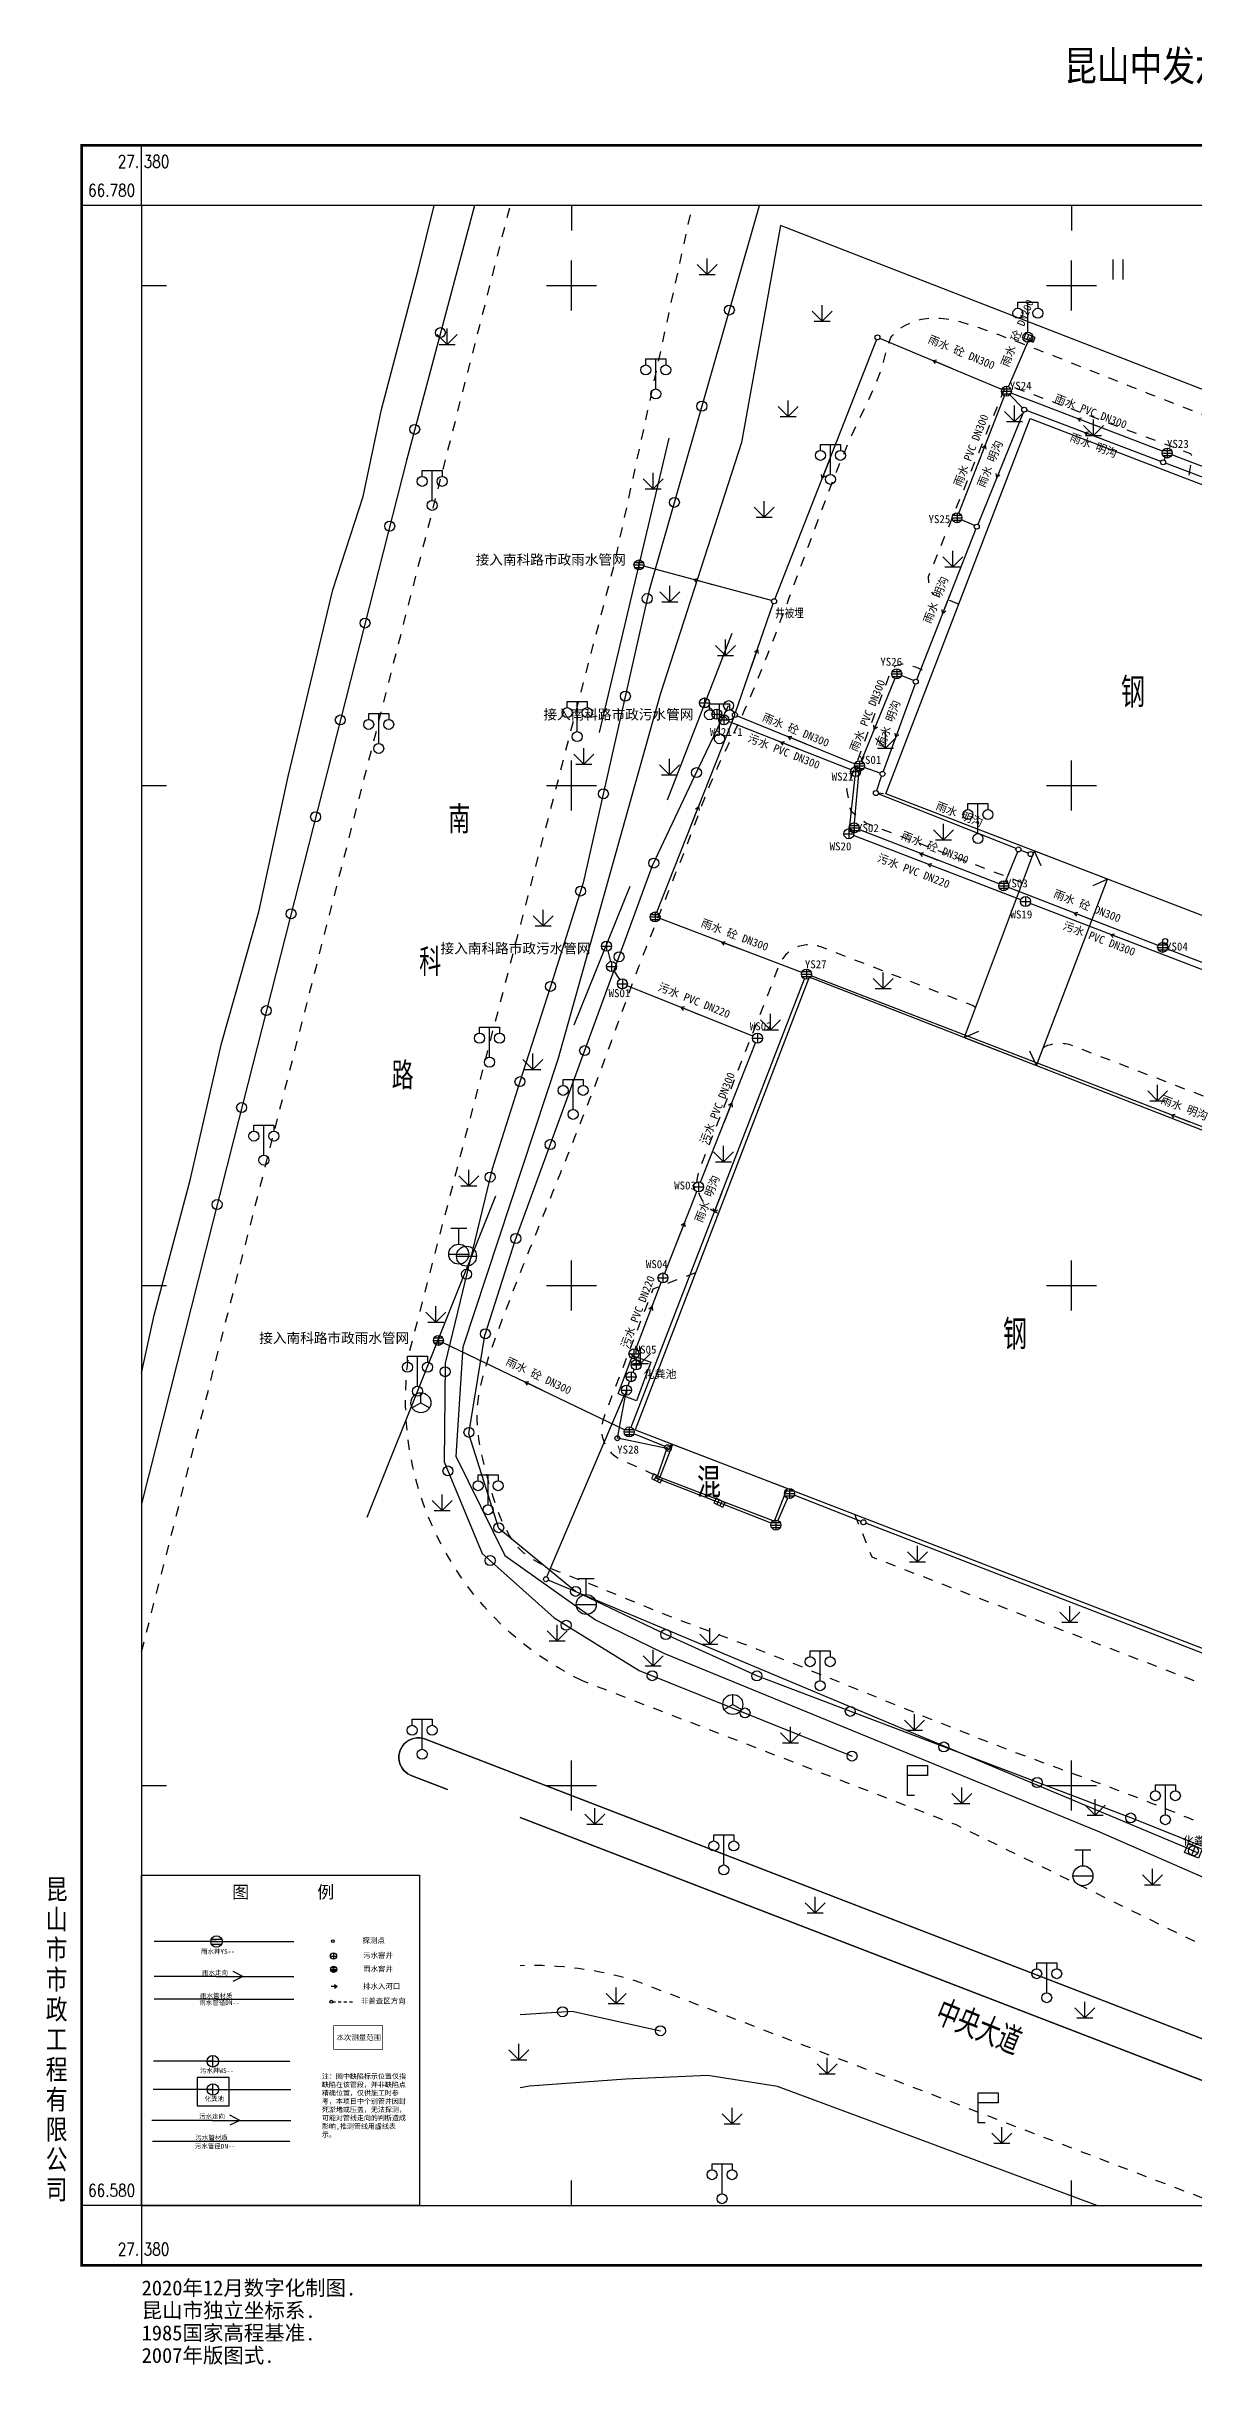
# Model space of a CAD drawing. Extents: x 27370 to 27636, y 66564 to 66796.
# Drawn here: x 27370.5 to 27485.2, y 66564.1 to 66795.9 of the extents above; entities that cross this region are included whole.
import ezdxf
from ezdxf.enums import TextEntityAlignment as Align

# ---------------------------------------------------------------- set-up
doc = ezdxf.new("R2010")
doc.units = 0
for name, pattern in [('211002', [0]), ('215002', [0]), ('444022', [2, 1, -1]), ('459002', [0]), ('937602', [0]), ('B10012', [0]), ('点划线', [18.5, 12, -3, 0.5, -3])]:
    doc.linetypes.add(name, pattern=pattern)
doc.layers.get('0').update_dxf_attribs({"linetype": 'CONTINUOUS'})
for name, color, linetype in [('GX_WSD', 1, 'CONTINUOUS'), ('GX_WSL', 1, 'CONTINUOUS'), ('GX_WST', 1, 'CONTINUOUS'), ('GX_WSZJ', 1, 'CONTINUOUS'), ('GX_YSD', 4, 'CONTINUOUS'), ('GX_YSL', 4, 'CONTINUOUS'), ('GX_YST', 4, 'CONTINUOUS'), ('GX_YSZJ', 4, 'CONTINUOUS'), ('TK', 7, 'CONTINUOUS'), ('ZJ', 6, 'CONTINUOUS'), ('地形', 250, 'CONTINUOUS')]:
    doc.layers.add(name, color=color, linetype=linetype)
doc.styles.add('HZ', font='rs.shx', dxfattribs={"width": 0.8, "bigfont": 'hztxt.shx'})
doc.styles.add('宋体', font='')
doc.styles.add('等线体', font='simhei.ttf')
doc.styles.add('管线', font='Romans', dxfattribs={"width": 0.8, "bigfont": 'Htj_S'})
doc.styles.get('宋体').set_extended_font_data('SimSun')
doc.linetypes.add('247002', pattern='A,1e-11,[149,AAA.SHX,S=0.15,R=0,X=0,Y=0],-1.3,[149,AAA.SHX,S=0.15,R=0,X=0,Y=0],-1.3,[146,AAA.SHX,S=1,R=0,X=0,Y=0],-1.3', length=3.9)
doc.linetypes.add('852202', pattern='A,2,[150,AAA.SHX,S=1,R=0,X=0,Y=1],2,[177,AAA.SHX,S=1,R=0,X=0,Y=0.8],1e-09', length=4)
doc.linetypes.add('961002', pattern='A,0,[149,AAA.SHX,S=0.15,R=0,X=0,Y=0],-1.6', length=1.6)

# ---------------------------------------------------------------- blocks, each defined once
blk = doc.blocks.new('雨水井')
for points in [[(-1, 0), (1, 0)], [(-0.87, 0.5), (0.87, 0.5)], [(0, 1), (0, -1)], [(-0.87, -0.5), (0.87, -0.5)]]:
    blk.add_lwpolyline(points)
blk.add_circle((0, 0), 1)
blk = doc.blocks.new('探测点')
blk.add_circle((0, 0), 0.5)
blk = doc.blocks.new('雨水篦')
blk.add_lwpolyline([(-0.5, -1), (0.5, -1), (0.5, 1), (-0.5, 1)], close=True)
for points in [[(-0.5, 0.33), (0.5, 0.33)], [(-0.5, -0.34), (0.5, -0.34)]]:
    blk.add_lwpolyline(points)
blk = doc.blocks.new('排水井')
for points in [[(-1, 0), (1, 0)], [(0, 1), (0, -1)]]:
    blk.add_lwpolyline(points)
blk.add_circle((0, 0), 1)
blk = doc.blocks.new('352101')
for p, q in [((-1, 2.9), (-1, 3.5)), ((-1, 3.5), (1, 3.5)), ((0, 0.5), (0, 3.5)), ((1, 3.5), (1, 2.9))]:
    blk.add_line(p, q)
for centre in [(-1, 2.4), (1, 2.4), (0, 0)]:
    blk.add_circle(centre, 0.5)
blk = doc.blocks.new('532301')
for p, q in [((-0.8, 2.6), (0.8, 2.6)), ((0, 1), (0, 2.6)), ((-1, 0), (1, 0))]:
    blk.add_line(p, q)
blk.add_circle((0, 0), 1)
blk = doc.blocks.new('953011')
for p, q in [((-1, 1), (0, 0)), ((-0.8, 0), (0.8, 0)), ((0, 0), (0, 1.6)), ((0, 0), (1, 1))]:
    blk.add_line(p, q)
blk = doc.blocks.new('941001')
for p, q in [((-0.5, -1), (-0.5, 1)), ((0.5, -1), (0.5, 1))]:
    blk.add_line(p, q)
blk = doc.blocks.new('532101')
blk.add_line((-1, 0), (1, 0))
blk.add_circle((0, 0), 1)
blk = doc.blocks.new('456401')
for p, q in [((0, 3), (2, 3)), ((0, 0), (0, 3)), ((2, 3), (2, 2)), ((2, 2), (0, 2)), ((0.7, 0), (0, 0))]:
    blk.add_line(p, q)
blk = doc.blocks.new('525001')
for q in [(-0.87, -0.5), (0, 1), (0.87, -0.5)]:
    blk.add_line((0, 0), q)
blk.add_circle((0, 0), 1)
blk = doc.blocks.new('937602')
at = {"linetype": 'Continuous'}
blk.add_circle((0, 0), 0.5, dxfattribs=at)
blk = doc.blocks.new('流向')
for points in [[(-2, 0), (2, 0)], [(2, 0), (1.31, 0.4)], [(2, 0), (1.31, -0.4)]]:
    blk.add_lwpolyline(points)
blk = doc.blocks.new('化粪池')
blk.add_lwpolyline([(-1.5, 1), (1.5, 1), (1.5, -1), (-1.5, -1)], close=True)
for points in [[(-1, 0), (1, 0)], [(0, 1), (0, -1)]]:
    blk.add_lwpolyline(points)
blk.add_circle((0, 0), 1)
blk = doc.blocks.new('gc043')
for p, q in [((-1, 0), (1, 0)), ((0, -1), (0, 1))]:
    blk.add_line(p, q)
blk.add_circle((0, 0), 1)
blk = doc.blocks.new('gc053')
for p, q in [((-1, 0), (1, 0)), ((-0.9, 0.43), (0.9, 0.43)), ((-0.88, -0.47), (0.88, -0.47))]:
    blk.add_line(p, q)
blk.add_circle((0, 0), 1)
blk = doc.blocks.new('非普')
for points in [[(0.5, 0), (1.5, 0)], [(2.5, 0), (3.5, 0)], [(4.5, 0), (5.5, 0)], [(6.49, 0), (7.49, 0)]]:
    blk.add_lwpolyline(points)
blk.add_circle((0, 0), 0.5)
blk = doc.blocks.new('雨污·窨井')
for points in [[(-1, 0), (1, 0)], [(0, 1), (0, -1)]]:
    blk.add_lwpolyline(points)
blk.add_circle((0, 0), 1)
blk = doc.blocks.new('gc505')
for points in [[(1.74, 0), (0, 0)], [(0.92, 0.57), (1.74, 0), (0.92, -0.57)]]:
    blk.add_lwpolyline(points)
blk = doc.blocks.new('1')
blk.add_lwpolyline([(35413.92, 72899.93), (35469.5, 72899.93), (35469.5, 72833.9), (35413.92, 72833.9)], close=True)
at = {"layer": 'GX_WSD', "linetype": 'Continuous', "flags": 128}
blk.add_lwpolyline([(35425.03, 72859.48), (35425.03, 72853.83), (35431.45, 72853.83), (35431.45, 72859.48)], close=True, dxfattribs=at)
at = {"layer": 'GX_WSL', "linetype": 'Continuous'}
for p, q in [((35428.15, 72862.72, 5.1), (35416.32, 72862.72)), ((35428.15, 72862.72, 5.1), (35443.58, 72862.72)), ((35428.18, 72857.08, 5.1), (35416.21, 72857.08)), ((35428.18, 72857.08, 5.1), (35443.79, 72857.08)), ((35433.56, 72850.91), (35431.59, 72851.97)), ((35428.06, 72850.91), (35415.97, 72850.91)), ((35428.06, 72850.91), (35443.77, 72850.91)), ((35433.56, 72850.91), (35431.54, 72849.95)), ((35443.56, 72846.66), (35416.08, 72846.66))]:
    blk.add_line(p, q, dxfattribs=at)
at = {"layer": 'GX_YSL', "linetype": 'Continuous'}
for p, q in [((35428.91, 72886.68), (35416.4, 72886.68)), ((35428.91, 72886.68), (35444.36, 72886.68)), ((35434.17, 72879.65), (35432.2, 72880.71)), ((35428.91, 72879.65), (35416.4, 72879.65)), ((35428.91, 72875.16), (35416.4, 72875.16)), ((35428.91, 72879.65), (35444.36, 72879.65)), ((35428.91, 72875.16), (35444.36, 72875.16)), ((35434.17, 72879.65), (35432.14, 72878.69))]:
    blk.add_line(p, q, dxfattribs=at)
at = {"layer": 'TK'}
for points in [[(35451.7, 72881.11), (35452.96, 72881.11)], [(35452.87, 72881.44), (35451.8, 72881.44)], [(35452.87, 72880.79), (35451.8, 72880.79)], [(35452.33, 72880.48), (35452.33, 72881.75)]]:
    blk.add_lwpolyline(points, dxfattribs=at)
at = {"layer": 'TK', "linetype": '点划线', "ltscale": 0.25, "const_width": 0.17, "flags": 128}
blk.add_lwpolyline([(35452.34, 72869.84), (35462.13, 72869.84), (35462.13, 72865.11), (35452.34, 72865.11), (35452.34, 72869.84)], dxfattribs=at)
at = {"layer": 'TK'}
blk.add_circle((35452.33, 72881.11), 0.63, dxfattribs=at)
at = {"layer": 'GX_WSD', "linetype": 'Continuous', "xscale": 1.15460932381211, "yscale": 1.154609323814836, "zscale": 2.309218647618354}
for p in [(35428.15, 72862.72, 5.1), (35428.18, 72857.08, 5.1)]:
    blk.add_blockref('gc043', p, dxfattribs=at)
at = {"layer": 'GX_YSD', "linetype": 'Continuous', "xscale": 1.15460932381211, "yscale": 1.154609323814836, "zscale": 2.309218647618354}
blk.add_blockref('gc053', (35428.91, 72886.68), dxfattribs=at)
at = {"layer": 'TK'}
for name, p, xscale, yscale, zscale, rotation in [('雨污·窨井', (35452.3, 72883.77), 0.6168959999960552, 0.6168959999922663, 0.6168959999999998, 0.01385113559216), ('探测点', (35452.16, 72886.73), 0.5657370359772242, 0.565737035984057, 0.5657370359630486, 0.0138511358143448), ('非普', (35451.85, 72874.64), 0.5657370359772242, 0.565737035984057, 0.5657370359630486, 0.0138511358143448)]:
    blk.add_blockref(name, p, dxfattribs=dict(at, xscale=xscale, yscale=yscale, zscale=zscale, rotation=rotation))
at = {"layer": 'TK', "xscale": 0.7078881600100431, "yscale": 0.7078881600027671, "zscale": 0.7078881600028276}
blk.add_blockref('gc505', (35451.82, 72877.7), dxfattribs=at)
at = {"insert": (35449.98, 72860.22), "char_height": 1, "width": 16.8351, "attachment_point": 1, "style": '宋体'}
blk.add_mtext('注：图中缺陷标示位置仅指缺陷在该管段，并非缺陷点精确位置，仅供施工时参考，本项目中个别管井因封死淤堵或压盖，无法探测，可能对管线走向的判断造成影响,推测管线用虚线表示。', dxfattribs=at)
at = {"layer": 'GX_WST', "linetype": 'Continuous', "style": '宋体'}
blk.add_text('污水井WS--', height=0.924, dxfattribs=at).set_placement((35428.98, 72860.4, 4.26), align=Align.CENTER)
at = {"layer": 'GX_WSZJ', "linetype": 'Continuous', "style": '宋体'}
for s, p in [('污水走向', (35428, 72851.25)), ('化粪池', (35428.45, 72854.78, 4.26)), ('污水管材质', (35427.92, 72847)), ('污水管径DN--', (35428.61, 72845.27))]:
    blk.add_text(s, height=0.924, dxfattribs=at).set_placement(p, align=Align.CENTER)
at = {"layer": 'GX_YST', "linetype": 'Continuous', "style": '宋体'}
for s, p in [('雨水井YS--', (35429.19, 72884.22, 5.28)), ('雨水管材质', (35428.86, 72875.37)), ('雨水管径DN--', (35429.49, 72873.99))]:
    blk.add_text(s, height=0.924, dxfattribs=at).set_placement(p, align=Align.CENTER)
at = {"layer": 'GX_YSZJ', "linetype": 'Continuous', "style": '宋体'}
blk.add_text('雨水走向', height=0.924, dxfattribs=at).set_placement((35428.61, 72879.97), align=Align.CENTER)
at = {"layer": 'TK', "style": '宋体'}
for s, p in [('探测点', (35458.1, 72886.34)), ('污水窨井', (35458.24, 72883.38)), ('雨水窨井', (35458.24, 72880.66)), ('非普查区方向', (35457.79, 72874.25)), ('排水入河口', (35458.22, 72877.19))]:
    blk.add_text(s, height=1.062, rotation=0.0139, dxfattribs=at).set_placement(p)
at = {"layer": 'TK', "linetype": '点划线', "style": '等线体'}
blk.add_text('本次测量范围', height=1.062, rotation=0.0139, dxfattribs=at).set_placement((35457.35, 72867.5), align=Align.MIDDLE)
at = {"layer": 'ZJ', "linetype": 'Continuous', "insert": (35442.24, 72897.81), "char_height": 2.5, "width": 29.4729, "attachment_point": 2, "style": '宋体'}
blk.add_mtext('{\\fSimSun|b1|i0|c134|p2;图        例}', dxfattribs=at)

msp = doc.modelspace()

# ---------------------------------------------------------------- linework, layer by layer
at = {"layer": 'GX_WSD', "linetype": 'Continuous'}
msp.add_lwpolyline([(27429.09, 66665), (27430.94, 66664.31), (27429.5, 66660.45), (27427.65, 66661.14)], close=True, dxfattribs=at)
at = {"layer": 'GX_WSL', "flags": 128}
for points in [[(27432.61, 66720.54), (27439.06, 66737.23)], [(27428.84, 66711.88), (27423.24, 66698.01)], [(27432.82, 66655.71), (27433.01, 66656.15)]]:
    msp.add_lwpolyline(points, dxfattribs=at)
at = {"layer": 'GX_WSL'}
for points in [[(27437.17, 66729.45), (27436.67, 66729.91)], [(27437.84, 66728.87), (27437.93, 66728.79)], [(27450.95, 66723.55), (27438.69, 66728.37)], [(27450.79, 66717.66), (27451.36, 66722.87)], [(27467.93, 66710.55), (27451.2, 66716.98)], [(27486.81, 66703.28), (27468.86, 66710.2)], [(27426.62, 66705.44), (27426.88, 66704.37)], [(27427.82, 66702.57), (27427.26, 66703.46)], [(27441.13, 66696.91), (27428.55, 66701.96)], [(27435.89, 66682.31), (27441.41, 66696.26)], [(27432.32, 66673.21), (27435.52, 66681.38)], [(27429.42, 66665.62), (27431.96, 66672.28)], [(27429.36, 66664.54), (27429.34, 66664.66)], [(27428.65, 66662), (27428.79, 66662.39)], [(27429.15, 66663.33), (27429.26, 66663.59)], [(27420.53, 66642.85), (27428.29, 66661.07)], [(27484.73, 66615.65), (27420.67, 66642.52)]]:
    msp.add_lwpolyline(points, dxfattribs=at)
at = {"layer": 'GX_WSL', "elevation": 3.24}
msp.add_lwpolyline([(27432.71, 66655.64), (27427.58, 66656.72), (27428.49, 66661.53)], dxfattribs=at)
at = {"layer": 'GX_YSL'}
for points in [[(27466.03, 66761.6), (27453.82, 66766.7)], [(27468.8, 66766.74), (27466.69, 66761.87)], [(27453.5, 66766.57), (27443.34, 66740.64)], [(27461.73, 66749.22), (27466.31, 66760.95)], [(27468.1, 66759.75), (27466.84, 66761.05)], [(27482.11, 66755.41), (27466.96, 66761.23)], [(27468.19, 66759.34), (27463.63, 66748.1)], [(27481.94, 66754.39), (27468.51, 66759.49)], [(27498.55, 66749.15), (27483.05, 66755.06)], [(27482.27, 66754.53), (27482.38, 66754.78)], [(27498.03, 66748.28), (27482.41, 66754.21)], [(27463.3, 66747.97), (27462.01, 66748.55)], [(27463.44, 66747.64), (27457.52, 66732.61)], [(27443.01, 66740.47), (27430.23, 66743.91)], [(27439.41, 66729.27), (27443.17, 66740.17)], [(27455.33, 66732.69), (27451.98, 66724.42)], [(27457.35, 66732.14), (27454.18, 66723.38)], [(27457.2, 66732.47), (27455.98, 66732.97)], [(27431.54, 66709.31), (27439.24, 66728.8)], [(27439.56, 66728.94), (27451.33, 66724.14)], [(27451.31, 66718.25), (27451.75, 66723.45)], [(27453.86, 66723.23), (27452.26, 66723.79)], [(27453.52, 66721.47), (27454.01, 66722.91)], [(27467.46, 66715.69), (27453.67, 66721.14)], [(27454.19, 66721.16), (27453.69, 66721.21)], [(27465.76, 66712.14), (27451.73, 66717.57)], [(27467.6, 66715.36), (27466.41, 66712.42)], [(27468.68, 66715.22), (27467.93, 66715.5)], [(27481.66, 66705.98), (27466.69, 66711.78)], [(27446.02, 66703.29), (27431.82, 66708.67)], [(27482.28, 66706.2), (27482.3, 66706.26)], [(27496.87, 66700.12), (27482.59, 66705.62)], [(27428.95, 66657.82), (27446.31, 66702.65)], [(27521.07, 66674.34), (27446.96, 66702.94)], [(27410.13, 66666.28), (27428.32, 66657.57)], [(27432.36, 66655.9), (27429.24, 66657.17)], [(27431.54, 66652.69), (27432.51, 66655.57)], [(27437.79, 66650.26), (27431.54, 66652.69)], [(27444.59, 66650.73), (27443.63, 66648.49)], [(27451.96, 66648.4), (27445.26, 66651.01)], [(27442.97, 66648.21), (27437.79, 66650.26)], [(27541.42, 66613.85), (27452.43, 66648.22)]]:
    msp.add_lwpolyline(points, dxfattribs=at)
at = {"layer": 'GX_YSL', "flags": 128}
for points in [[(27425.8, 66727.28), (27432.77, 66756.72)], [(27402.55, 66648.81), (27415.41, 66680.96)]]:
    msp.add_lwpolyline(points, dxfattribs=at)
at = {"layer": 'TK', "linetype": 'Continuous'}
for p, q in [((27380, 66780), (27380, 66786)), ((27380, 66780), (27374, 66780)), ((27423, 66780), (27423, 66777.5)), ((27473, 66780), (27473, 66777.5)), ((27423, 66769.5), (27423, 66774.5)), ((27473, 66769.5), (27473, 66774.5)), ((27380, 66772), (27382.5, 66772)), ((27420.5, 66772), (27425.5, 66772)), ((27470.5, 66772), (27475.5, 66772)), ((27423, 66719.5), (27423, 66724.5)), ((27473, 66719.5), (27473, 66724.5)), ((27380, 66722), (27382.5, 66722)), ((27420.5, 66722), (27425.5, 66722)), ((27470.5, 66722), (27475.5, 66722)), ((27423, 66669.5), (27423, 66674.5)), ((27473, 66669.5), (27473, 66674.5)), ((27380, 66672), (27382.5, 66672)), ((27420.5, 66672), (27425.5, 66672)), ((27470.5, 66672), (27475.5, 66672)), ((27423, 66619.5), (27423, 66624.5)), ((27473, 66619.5), (27473, 66624.5)), ((27380, 66622), (27382.5, 66622)), ((27420.5, 66622), (27425.5, 66622)), ((27470.5, 66622), (27475.5, 66622)), ((27423, 66580), (27423, 66582.5)), ((27473, 66580), (27473, 66582.5)), ((27380, 66580), (27374, 66580)), ((27380, 66580), (27380, 66574))]:
    msp.add_line(p, q, dxfattribs=at)
at = {"layer": 'TK', "linetype": 'Continuous', "const_width": 0.25, "flags": 128}
msp.add_lwpolyline([(27374, 66574), (27636, 66574), (27636, 66786), (27374, 66786)], close=True, dxfattribs=at)
at = {"layer": 'TK', "linetype": 'Continuous', "flags": 128}
msp.add_lwpolyline([(27380, 66580), (27630, 66580), (27630, 66780), (27380, 66780)], close=True, dxfattribs=at)
msp.add_lwpolyline([(27380, 66580), (27630, 66580), (27630, 66780), (27380, 66780)], close=True, dxfattribs=at)
at = {"layer": '地形', "linetype": 'B10012'}
for p, q in [((27469.26, 66715.44), (27469.92, 66713.98)), ((27476.61, 66712.61), (27475.15, 66711.96)), ((27462.28, 66696.77), (27463.74, 66697.43)), ((27469.49, 66693.97), (27468.84, 66695.43))]:
    msp.add_line(p, q, dxfattribs=at)
at = {"layer": '地形', "linetype": '961002'}
for p, q in [((27500, 66591.29), (27408.56, 66626.55)), ((27407.13, 66622.93), (27410.58, 66621.6)), ((27417.86, 66618.79), (27500, 66587.12))]:
    msp.add_line(p, q, dxfattribs=at)
at = {"layer": '地形', "linetype": '444022', "flags": 128}
for points in [[(27380, 66635.37), (27416.88, 66780)], [(27490.41, 66615.74), (27489.31, 66616.88), (27488.38, 66617.25), (27487.45, 66617.63), (27486.53, 66618), (27485.6, 66618.38), (27484.67, 66618.75), (27483.74, 66619.12), (27482.81, 66619.49), (27481.88, 66619.86), (27480.95, 66620.23), (27480.02, 66620.59), (27479.09, 66620.95), (27478.42, 66621.21), (27477.48, 66621.57), (27476.54, 66621.92), (27475.61, 66622.26), (27474.67, 66622.61), (27473.73, 66622.96), (27472.79, 66623.3), (27471.85, 66623.64), (27470.91, 66623.99), (27469.97, 66624.33), (27469.04, 66624.68), (27468.1, 66625.02), (27467.16, 66625.38), (27466.6, 66625.59), (27465.67, 66625.95), (27464.73, 66626.31), (27463.8, 66626.67), (27462.87, 66627.04), (27461.94, 66627.41), (27461.01, 66627.78), (27460.09, 66628.15), (27459.16, 66628.53), (27458.23, 66628.9), (27457.31, 66629.27), (27456.38, 66629.65), (27455.45, 66630.02), (27454.53, 66630.4), (27453.6, 66630.78), (27452.67, 66631.15), (27451.75, 66631.53), (27450.82, 66631.9), (27449.89, 66632.28), (27448.97, 66632.65), (27448.04, 66633.03), (27447.11, 66633.4), (27446.18, 66633.77), (27445.25, 66634.15), (27444.33, 66634.52), (27443.4, 66634.88), (27442.46, 66635.25), (27441.53, 66635.62), (27440.6, 66635.98), (27440.14, 66636.15), (27439.2, 66636.51), (27438.27, 66636.86), (27437.33, 66637.21), (27436.39, 66637.56), (27435.45, 66637.91), (27434.51, 66638.26), (27433.58, 66638.61), (27432.65, 66638.97), (27431.72, 66639.33), (27431.2, 66639.54), (27430.28, 66639.91), (27429.36, 66640.29), (27428.45, 66640.66), (27427.53, 66641.05), (27426.61, 66641.43), (27425.68, 66641.81), (27424.74, 66642.18), (27423.79, 66642.55), (27423.67, 66642.6), (27422.7, 66642.97), (27421.74, 66643.34), (27420.79, 66643.73), (27419.88, 66644.17), (27419.02, 66644.66), (27418.24, 66645.23), (27417.96, 66645.48), (27417.32, 66646.19), (27416.78, 66647), (27416.3, 66647.87), (27415.89, 66648.79), (27415.52, 66649.75), (27415.19, 66650.74), (27414.89, 66651.74), (27414.63, 66652.66), (27414.37, 66653.65), (27414.12, 66654.65), (27413.91, 66655.64), (27413.74, 66656.62), (27413.61, 66657.6), (27413.55, 66658.58), (27413.54, 66659.2), (27413.61, 66660.18), (27413.75, 66661.15), (27413.95, 66662.12), (27414.2, 66663.1), (27414.48, 66664.07), (27414.79, 66665.03), (27415.12, 66665.99), (27415.46, 66666.95), (27415.82, 66667.91), (27415.93, 66668.19), (27416.28, 66669.14), (27416.65, 66670.08), (27417.01, 66671.01), (27417.37, 66671.95), (27417.74, 66672.88), (27418.1, 66673.81), (27418.47, 66674.74), (27418.84, 66675.66), (27419.21, 66676.59), (27419.58, 66677.51), (27419.95, 66678.43), (27420.32, 66679.36), (27420.41, 66679.57), (27420.78, 66680.49), (27421.16, 66681.42), (27421.53, 66682.34), (27421.91, 66683.27), (27422.28, 66684.2), (27422.66, 66685.12), (27423.03, 66686.05), (27423.4, 66686.98), (27423.78, 66687.91), (27424.14, 66688.84), (27424.51, 66689.77), (27424.87, 66690.71), (27425.25, 66691.7), (27425.6, 66692.63), (27425.95, 66693.57), (27426.29, 66694.51), (27426.64, 66695.45), (27426.98, 66696.39), (27427.32, 66697.33), (27427.66, 66698.27), (27428.01, 66699.21), (27428.35, 66700.14), (27428.69, 66701.08), (27429.04, 66702.02), (27429.39, 66702.96), (27429.74, 66703.87), (27430.1, 66704.8), (27430.46, 66705.74), (27430.82, 66706.67), (27431.19, 66707.6), (27431.56, 66708.53), (27431.93, 66709.46), (27432.3, 66710.38), (27432.67, 66711.31), (27433.04, 66712.24), (27433.41, 66713.17), (27433.78, 66714.1), (27434.15, 66715.03), (27434.51, 66715.96), (27434.87, 66716.9), (27435.22, 66717.83), (27435.58, 66718.78), (27435.93, 66719.71), (27436.29, 66720.65), (27436.66, 66721.58), (27436.84, 66722.02), (27437.23, 66722.94), (27437.64, 66723.85), (27438.06, 66724.76), (27438.49, 66725.66), (27438.92, 66726.57), (27439.35, 66727.47), (27439.78, 66728.37), (27440.2, 66729.28), (27440.34, 66729.59), (27440.74, 66730.5), (27441.14, 66731.42), (27441.52, 66732.34), (27441.9, 66733.27), (27442.27, 66734.2), (27442.63, 66735.13), (27442.99, 66736.06), (27443.35, 66736.99), (27443.71, 66737.93), (27444.06, 66738.87), (27444.42, 66739.8), (27444.77, 66740.74), (27445.12, 66741.68), (27445.27, 66742.1), (27445.62, 66743.04), (27445.97, 66743.98), (27446.32, 66744.92), (27446.66, 66745.86), (27447.01, 66746.8), (27447.36, 66747.74), (27447.71, 66748.68), (27448.06, 66749.62), (27448.42, 66750.55), (27448.77, 66751.49), (27449.13, 66752.42), (27449.5, 66753.35), (27449.87, 66754.28), (27450.25, 66755.2), (27450.64, 66756.12), (27451.04, 66757.03), (27451.44, 66757.9), (27451.86, 66758.8), (27452.3, 66759.7), (27452.73, 66760.6), (27453.14, 66761.5), (27453.53, 66762.42), (27453.89, 66763.36), (27454.2, 66764.33), (27454.34, 66764.86), (27454.58, 66765.86), (27454.94, 66766.78), (27455.05, 66766.95), (27455.77, 66767.63), (27456.4, 66768.01), (27457.32, 66768.43), (27458.01, 66768.63), (27459, 66768.75), (27459.89, 66768.73), (27460.88, 66768.6), (27461.85, 66768.37), (27462.82, 66768.09), (27463.77, 66767.77), (27463.9, 66767.72), (27464.85, 66767.38), (27465.79, 66767.04), (27466.73, 66766.69), (27467.67, 66766.34), (27468.6, 66765.98), (27469.53, 66765.62), (27470.47, 66765.25), (27471.4, 66764.89), (27472.33, 66764.52), (27473.25, 66764.15), (27474.18, 66763.78), (27475.11, 66763.41), (27476.04, 66763.04), (27476.97, 66762.67), (27477.89, 66762.3), (27478.82, 66761.93), (27479.75, 66761.57), (27480.68, 66761.2), (27481.67, 66760.82), (27482.6, 66760.45), (27483.53, 66760.09), (27484.47, 66759.73), (27485.4, 66759.37), (27486.33, 66759.01), (27487.27, 66758.66), (27488.2, 66758.3), (27489.13, 66757.94), (27490.07, 66757.58), (27491, 66757.23), (27491.94, 66756.87), (27492.87, 66756.51), (27493.81, 66756.15), (27494.74, 66755.79), (27495.67, 66755.43), (27496.6, 66755.07), (27497.54, 66754.71), (27498.47, 66754.35), (27499.03, 66754.13), (27500, 66753.75)], [(27461.74, 66740.13), (27459.16, 66741.1), (27458.75, 66741.88), (27458.71, 66742.89), (27466.33, 66761.71), (27466.52, 66761.82), (27466.98, 66761.91), (27484.89, 66755.18), (27485.05, 66754.91), (27484.66, 66752.63)], [(27468.07, 66712.26), (27452.44, 66718.21), (27450.95, 66719.39), (27450.53, 66721.59), (27454.97, 66733.5), (27455.43, 66733.98), (27456.09, 66734.16), (27457.4, 66733.84), (27459.03, 66733.09)], [(27451.33, 66649.03), (27453.04, 66644.84), (27500, 66626.81)], [(27500, 66600.01), (27492.26, 66602.99), (27461.49, 66618.04), (27424.1, 66632.45)]]:
    msp.add_lwpolyline(points, dxfattribs=at)
at = {"layer": '地形', "linetype": '852202', "flags": 128}
msp.add_lwpolyline([(27380, 66663.22), (27381.24, 66669.03), (27384.85, 66682.51), (27387.99, 66696.18), (27391.73, 66709.34), (27394.65, 66722.87), (27399.12, 66741.56), (27402.17, 66750.89), (27404, 66759.57), (27407.65, 66773.51), (27409.27, 66780)], dxfattribs=at)
at = {"layer": '地形', "linetype": '937602', "flags": 128}
for points in [[(27413.28, 66780), (27406.48, 66754.48), (27389.21, 66686.65), (27380, 66650.14)], [(27441.77, 66780), (27441.76, 66779.96), (27430.76, 66741.51), (27424.17, 66712.24), (27421.15, 66702.71), (27418.1, 66693.18), (27415.05, 66683.66), (27410.35, 66664.22), (27410.26, 66654.35), (27414.06, 66645.2), (27421.26, 66638.75), (27429.76, 66633.5), (27448.32, 66626.03), (27451.05, 66624.93)], [(27488.21, 66615.05), (27478.92, 66618.74), (27441.53, 66632.95), (27432.43, 66637.09), (27423.41, 66641.39), (27415.74, 66647.69), (27412.72, 66657.15), (27414.33, 66666.99), (27417.35, 66676.49), (27431.1, 66713.98), (27435.37, 66723.02), (27438.71, 66729.97)], [(27417.85, 66599.09), (27423.06, 66599.42), (27431.89, 66597.46)]]:
    msp.add_lwpolyline(points, dxfattribs=at)
at = {"layer": '地形', "linetype": '444022', "flags": 128}
for points in [[(27424.1, 66632.45, -0.326825), (27406.7, 66664.98), (27427.32, 66744.27), (27435.09, 66780)], [(27463.41, 66699.79, 0.01923), (27463.11, 66699.99), (27447.93, 66705.84, 0.430305), (27443.68, 66703.82), (27435.76, 66683.53, 0.415724), (27437.65, 66679.23)], [(27470.2, 66695.8, -0.188346), (27472.74, 66696.11), (27500, 66685.62)], [(27435.4, 66673.26), (27431.14, 66671.61), (27426.22, 66658.8, 0.403236), (27428.03, 66654.54), (27431.83, 66652.83)], [(27487.99, 66580), (27429.36, 66602.46, 0.082101), (27417.86, 66603.97, 0.082101)]]:
    msp.add_lwpolyline(points, format="xyb", dxfattribs=at)
at = {"layer": '地形', "linetype": '247002'}
msp.add_lwpolyline([(27500, 66756.2), (27443.9, 66777.98), (27439.98, 66756.29), (27431.85, 66731.09), (27421.64, 66694.58), (27412.13, 66665.81), (27411.44, 66654.92), (27416.31, 66644.98), (27425.39, 66638.54), (27432.28, 66635.2), (27475.57, 66617.47), (27488.83, 66611.65)], dxfattribs=at)
at = {"layer": '地形', "linetype": '211002', "flags": 128}
for points in [[(27500, 66703.61), (27454.44, 66721.14), (27468.88, 66758.69), (27500, 66746.72)], [(27446.76, 66702.82), (27429.35, 66657.54), (27500, 66630.35), (27500, 66682.08)], [(27433.09, 66656.1), (27431.83, 66652.83), (27443.29, 66648.41), (27444.55, 66651.69)]]:
    msp.add_lwpolyline(points, close=True, dxfattribs=at)
at = {"layer": '地形', "linetype": '215002', "flags": 128}
msp.add_lwpolyline([(27469.26, 66715.44), (27462.28, 66696.77), (27469.49, 66693.97), (27476.61, 66712.61)], close=True, dxfattribs=at)
at = {"layer": '地形', "linetype": '459002', "flags": 128}
msp.add_lwpolyline([(27410.58, 66621.6), (27407.13, 66622.93, -1.096483), (27408.56, 66626.55), (27500, 66591.29)], format="xyb", dxfattribs=at)
msp.add_lwpolyline([(27500, 66587.12), (27417.86, 66618.79)], dxfattribs=at)
at = {"layer": '地形', "linetype": '247002', "flags": 128}
msp.add_lwpolyline([(27475.54, 66580), (27452.93, 66588.41), (27443.59, 66591.9), (27436.64, 66592.99), (27428.44, 66592.63), (27418.8, 66591.93), (27417.85, 66591.75)], dxfattribs=at)
at = {"layer": '地形', "linetype": '961002'}
msp.add_arc((27407.68, 66624.8), 1.95, 63.1913, 253.7311, dxfattribs=at)

# ---------------------------------------------------------------- block references
at = {"layer": 'GX_WSD', "xscale": 0.5, "yscale": 0.5, "zscale": 0.5}
for name, p in [('排水井', (27436.3, 66730.24, 3.15)), ('排水井', (27437.54, 66729.11, 3.12)), ('排水井', (27438.22, 66728.55, 3.06)), ('排水井', (27451.41, 66723.37, 2.83)), ('排水井', (27450.74, 66717.16, 2.85)), ('排水井', (27468.4, 66710.38, 3.02)), ('排水井', (27426.5, 66705.92, 3.15)), ('排水井', (27427, 66703.88, 2.81)), ('排水井', (27428.08, 66702.15, 2.97)), ('排水井', (27441.59, 66696.72, 2.78)), ('排水井', (27435.7, 66681.85, 2.81)), ('排水井', (27432.14, 66672.74, 2.8)), ('排水井', (27429.24, 66665.15, 2.86)), ('排水井', (27428.95, 66662.87, 2.87)), ('排水井', (27429.46, 66664.05, 2.84)), ('排水井', (27428.49, 66661.53, 2.8)), ('探测点', (27427.58, 66656.72, 3.24)), ('探测点', (27432.71, 66655.64, 3.24)), ('探测点', (27420.44, 66642.62, 3.2))]:
    msp.add_blockref(name, p, dxfattribs=at)
at = {"layer": 'GX_WSD', "xscale": 0.500000000002318, "yscale": 0.5, "zscale": 0.5, "rotation": 337.2475839280723}
msp.add_blockref('化粪池', (27485.19, 66615.46, 2.8), dxfattribs=at)
at = {"layer": 'GX_WSZJ', "zscale": 0.5}
for p, xscale, yscale, rotation in [((27444.82, 66725.96), 0.5000000000007634, 0.5, 158.5220085150468), ((27459.57, 66713.77), 0.4999999999919409, 0.4999999999854481, 158.9775395208477), ((27477.84, 66706.74), 0.5000000000014356, 0.5, 158.9391738462467), ((27434.84, 66699.44), 0.4999999999923041, 0.4999999999854481, 158.1041612110378), ((27438.65, 66689.29), 0.5000000000007084, 0.5, 68.3874828625395), ((27433.92, 66677.3), 0.4999999999922871, 0.5, 68.62297175221101), ((27430.69, 66668.95), 0.4999999999986613, 0.5, 69.13299807155117)]:
    msp.add_blockref('流向', p, dxfattribs=dict(at, xscale=xscale, yscale=yscale, rotation=rotation))
at = {"layer": 'GX_YSD', "xscale": 0.5, "yscale": 0.5, "zscale": 0.5}
for name, p in [('探测点', (27453.59, 66766.8, 3.08)), ('雨水井', (27466.49, 66761.41, 2.85)), ('探测点', (27468.28, 66759.57, 2.9)), ('雨水井', (27482.58, 66755.23, 2.67)), ('探测点', (27482.17, 66754.3, 3.06)), ('雨水井', (27461.55, 66748.76, 2.85)), ('探测点', (27463.53, 66747.87, 3)), ('雨水井', (27429.74, 66744.04, 3.02)), ('探测点', (27443.25, 66740.41, 2.88)), ('雨水井', (27455.52, 66733.15, 2.86)), ('探测点', (27457.43, 66732.37, 3.16)), ('探测点', (27439.33, 66729.04, 2.88)), ('雨水井', (27451.79, 66723.95, 2.81)), ('探测点', (27454.1, 66723.15, 3.2)), ('探测点', (27453.44, 66721.23, 2.91)), ('雨水井', (27451.26, 66717.75, 2.85)), ('探测点', (27467.7, 66715.59, 2.74)), ('探测点', (27468.91, 66715.13, 2.74)), ('雨水井', (27466.22, 66711.96, 2.89)), ('雨水井', (27431.35, 66708.84, 2.81)), ('探测点', (27482.37, 66706.43, 2.85)), ('雨水井', (27482.12, 66705.8, 2.85)), ('雨水井', (27446.49, 66703.12, 2.87)), ('雨水井', (27409.68, 66666.5, 3.11)), ('雨水井', (27428.77, 66657.35, 2.82)), ('探测点', (27432.59, 66655.81, 3.03)), ('雨水井', (27444.79, 66651.19, 3.21)), ('雨水井', (27443.44, 66648.03, 2.89)), ('探测点', (27452.19, 66648.31, 2.8))]:
    msp.add_blockref(name, p, dxfattribs=at)
at = {"layer": 'GX_YSD', "yscale": 0.5, "zscale": 0.5}
for p, xscale, rotation in [((27468.8, 66766.74, 2.83), 0.499999999994959, 66.58881978689446), ((27431.54, 66652.69, 2.89), 0.5000000000054516, 242.5219879930297), ((27437.79, 66650.26, 2.89), 0.5000000000054516, 242.5219879930297)]:
    msp.add_blockref('雨水篦', p, dxfattribs=dict(at, xscale=xscale, rotation=rotation))
at = {"layer": 'GX_YSZJ', "zscale": 0.5}
for p, xscale, yscale, rotation in [((27460.04, 66764.11), 0.4999999999934888, 0.5, 157.3253511251425), ((27474.54, 66758.32), 0.5000000000034773, 0.5, 158.9959879670524), ((27475.23, 66756.94), 0.5000000000070272, 0.5, 159.2086986321492), ((27464.02, 66755.08), 0.49999999999659, 0.5, 68.67566567760389), ((27448.42, 66753.62), 0.5000000000013965, 0.5, 248.6024060987294), ((27465.91, 66753.72), 0.4999999999949022, 0.5, 247.9288806551574), ((27436.18, 66742.31), 0.4999999999933087, 0.5, 164.9150579844239), ((27460.48, 66740.12), 0.4999999999961143, 0.5, 248.506367422673), ((27441.26, 66734.64), 0.5000000000028995, 0.5, 70.9958792910016), ((27453.65, 66728.55), 0.5000000000007272, 0.5, 247.9401870090021), ((27455.76, 66727.76), 0.4999999999949358, 0.5, 250.1244964080063), ((27445.56, 66726.5), 0.500000000002216, 0.5, 157.7960944592311), ((27435.34, 66718.94), 0.499999999996446, 0.5, 68.4429113645528), ((27458.74, 66714.85), 0.4999999999999351, 0.5, 158.8458958133343), ((27474.17, 66708.88), 0.4999999999986351, 0.5, 158.8110974426433), ((27438.92, 66705.98), 0.4999999999951779, 0.5, 159.2747365715051), ((27483.9, 66688.69), 0.500000000009186, 0.5000000000145519, 158.9043660374853), ((27437.63, 66680.24), 0.5000000000000892, 0.5, 248.8356728211208), ((27419.22, 66661.93), 0.5000000000071056, 0.5, 154.4161188913648)]:
    msp.add_blockref('流向', p, dxfattribs=dict(at, xscale=xscale, yscale=yscale, rotation=rotation))
at = {"layer": 'TK', "xscale": 0.5, "yscale": 0.5, "zscale": 0.5}
msp.add_blockref('1', (9673.04, 30163.05), dxfattribs=at)
at = {"layer": '地形', "linetype": 'Continuous'}
for name, p in [('953011', (27436.57, 66773.1)), ('941001', (27477.66, 66773.6)), ('953011', (27448.06, 66768.41)), ('953011', (27410.57, 66766.1)), ('953011', (27444.66, 66758.9)), ('953011', (27467.3, 66758.38)), ('953011', (27475.21, 66756.99)), ('953011', (27431.16, 66751.65)), ('953011', (27442.27, 66748.81)), ('953011', (27461.13, 66743.84)), ('953011', (27432.84, 66740.35)), ('953011', (27438.41, 66734.99)), ('352101', (27437.8, 66726.66, 0.01)), ('953011', (27454.41, 66725.71)), ('953011', (27424.22, 66724.13)), ('953011', (27432.79, 66723.05)), ('953011', (27460.21, 66716.54)), ('352101', (27463.65, 66716.68, 0.02)), ('953011', (27420.17, 66707.95)), ('953011', (27454.18, 66701.7)), ('953011', (27442.89, 66697.56)), ('953011', (27419.12, 66693.59)), ('352101', (27423.15, 66689.1, 0.05)), ('953011', (27481.62, 66690.46)), ('953011', (27438.21, 66684.35)), ('953011', (27412.74, 66681.94)), ('532301', (27411.72, 66675.12, 2.5)), ('532101', (27412.49, 66674.92, 2.5)), ('953011', (27409.43, 66668.32)), ('953011', (27429.9, 66664.19)), ('525001', (27407.93, 66660.26, 2.37)), ('953011', (27410.07, 66649.48)), ('953011', (27457.59, 66644.36)), ('532301', (27424.47, 66640.09, -0.44)), ('953011', (27472.85, 66638.32)), ('953011', (27421.56, 66636.47)), ('953011', (27436.84, 66636.11)), ('953011', (27431.17, 66633.95)), ('352101', (27447.86, 66631.97, 0.04)), ('525001', (27439.13, 66630.09, 1.89)), ('953011', (27444.91, 66626.25)), ('953011', (27457.29, 66627.52)), ('456401', (27456.6, 66621, 2.5)), ('953011', (27462.04, 66620.18)), ('953011', (27475.37, 66619.03)), ('352101', (27482.39, 66618.57, 0.11)), ('953011', (27425.33, 66618.11)), ('532301', (27474.15, 66612.96, 2.5)), ('953011', (27481.09, 66612.06)), ('953011', (27447.35, 66609.27)), ('953011', (27427.45, 66600.2)), ('953011', (27474.34, 66598.76)), ('953011', (27417.71, 66594.55)), ('953011', (27448.56, 66593.17)), ('456401', (27463.66, 66588.25, 2.27)), ('953011', (27439.06, 66588.17)), ('953011', (27466.04, 66586.23))]:
    msp.add_blockref(name, p, dxfattribs=at)
for p, rotation in [((27438.78, 66769.53, 27430.76), 254.0407192144234), ((27409.88, 66767.27, 27406.48), 255.0806043618129), ((27436.03, 66759.92, 27430.76), 254.0407192144234), ((27407.31, 66757.6, 27406.48), 255.0806043618129), ((27433.28, 66750.3, 27430.76), 254.0407192144234), ((27404.81, 66747.92, 27389.21), 255.7145349912693), ((27430.57, 66740.68, 27424.17), 257.3047156227768), ((27402.34, 66738.23, 27389.21), 255.7145349912693), ((27428.38, 66730.92, 27424.17), 257.3047156227768), ((27438.71, 66729.97), 64.3488618075114), ((27399.87, 66728.54, 27389.21), 255.7145349912693), ((27435.49, 66723.27, 27438.71), 64.3488618075114), ((27426.18, 66721.16, 27424.17), 257.3047156227768), ((27397.4, 66718.85, 27389.21), 255.7145349912693), ((27431.22, 66714.23, 27435.37), 64.70907612932587), ((27423.91, 66711.43, 27421.15), 252.424125033771), ((27394.94, 66709.16, 27389.21), 255.7145349912693), ((27427.75, 66704.86, 27431.1), 69.8573414278729), ((27420.89, 66701.9, 27418.1), 252.2425230894423), ((27392.47, 66699.47, 27389.21), 255.7145349912693), ((27424.31, 66695.47, 27431.1), 69.8573414278729), ((27417.84, 66692.37, 27415.05), 252.2425230894423), ((27390, 66689.78, 27389.21), 255.7145349912693), ((27420.86, 66686.08, 27431.1), 69.8573414278729), ((27414.85, 66682.83, 27410.35), 256.4228193830507), ((27387.55, 66680.08, 27374.54), 255.8496368742572), ((27417.42, 66676.69, 27431.1), 69.8573414278729), ((27412.5, 66673.11, 27410.35), 256.4228193830507), ((27414.38, 66667.16, 27417.35), 72.37105739645101), ((27410.35, 66663.37, 27410.26), 269.4570151439024), ((27412.74, 66657.3, 27414.33), 80.69736093450167), ((27410.64, 66653.44, 27414.06), 292.5208258287243), ((27415.71, 66647.77, 27412.72), 107.7235457146045), ((27414.86, 66644.48, 27421.26), 318.1510201518377), ((27423.4, 66641.4, 27415.74), 140.5999415889225), ((27422.46, 66638.01, 27429.76), 328.3077815211408), ((27432.43, 66637.09, 27423.41), 154.5209885762677), ((27431.07, 66632.97, 27448.32), 338.080123691609), ((27441.53, 66632.95, 27432.43), 155.518870510931), ((27440.35, 66629.24, 27448.32), 338.080123691609), ((27450.88, 66629.4, 27441.53), 159.1952167264572), ((27451.05, 66624.93), 338.080123691609), ((27460.23, 66625.84, 27441.53), 159.1952167264572), ((27469.57, 66622.29, 27441.53), 159.1952167264572), ((27478.92, 66618.74, 27441.53), 159.1952167264572), ((27422.1, 66599.36, 27423.06), 3.659158929208599), ((27431.89, 66597.46, 27434.54), 347.5001777484233)]:
    msp.add_blockref('937602', p, dxfattribs=dict(at, rotation=rotation))
at = {"layer": '地形'}
for p in [(27468.64, 66766.81), (27431.42, 66761.14, 2.37), (27448.89, 66752.6, 2.16), (27409.06, 66750, 2.37), (27423.56, 66726.87, 2.37), (27403.71, 66725.69, 2.37), (27414.79, 66694.32, 2.37), (27392.23, 66684.53, 2.37), (27407.59, 66661.41, 1.85), (27414.65, 66649.57, 2.4), (27408.05, 66625.11, 2.22), (27438.22, 66613.54, 1.89), (27470.52, 66600.77, 1.89), (27438.05, 66580.67, 2.16)]:
    msp.add_blockref('352101', p, dxfattribs=at)

# ---------------------------------------------------------------- texts
at = {"layer": 'GX_WST', "style": '宋体'}
for s, height, p in [('接入南科路市政污水管网', 1, (27420.18, 66728.59)), ('接入南科路市政污水管网', 1, (27409.9, 66705.2)), ('化粪池', 0.8, (27484.14, 66616.07))]:
    msp.add_text(s, height=height, dxfattribs=at).set_placement(p)
at = {"layer": 'GX_WST', "linetype": 'Continuous', "style": '宋体'}
for s, p in [('WS21-1', (27438.48, 66727.34)), ('WS21', (27450.1, 66722.88)), ('WS20', (27449.9, 66715.9)), ('WS19', (27467.99, 66709.09)), ('WS01', (27427.79, 66701.22)), ('WS02', (27441.92, 66697.91)), ('WS03', (27434.35, 66681.99)), ('WS04', (27431.52, 66674.12)), ('WS05', (27430.4, 66665.58)), ('化粪池', (27431.85, 66663.12))]:
    msp.add_text(s, height=0.8, dxfattribs=at).set_placement(p, align=Align.MIDDLE_CENTER)
at = {"layer": 'GX_WST', "style": '宋体'}
for s, rotation, p in [('污水 PVC DN300', 338.5219, (27444.01, 66724.79)), ('污水 PVC DN220', 338.9774, (27456.99, 66712.84)), ('污水 PVC DN300', 338.939, (27475.55, 66706.07)), ('污水 PVC DN220', 338.104, (27435.03, 66699.9)), ('污水 PVC DN300', 68.3875, (27438.18, 66689.47)), ('污水 PVC DN220', 69.133, (27430.22, 66669.12))]:
    msp.add_text(s, height=0.8, rotation=rotation, dxfattribs=at).set_placement(p, align=Align.BOTTOM_CENTER)
at = {"layer": 'GX_YST', "style": '宋体'}
for s, rotation, p in [('雨水 砼 DN200', 68.6757, (27468.18, 66766.99)), ('雨水 砼 DN300', 337.3252, (27461.76, 66764.72)), ('雨水 PVC DN300', 338.9958, (27474.71, 66758.79)), ('雨水 PVC DN300', 68.6757, (27463.55, 66755.27)), ('雨水 明沟', 67.9287, (27465.44, 66753.91)), ('雨水 明沟', 339.2085, (27474.99, 66755.4)), ('雨水 明沟', 68.5062, (27460.02, 66740.31)), ('雨水 PVC DN300', 67.94, (27453.19, 66728.74)), ('雨水 明沟', 70.1243, (27455.29, 66727.93)), ('雨水 砼 DN300', 337.7962, (27445.19, 66726.94)), ('雨水 明沟', 338.4211, (27461.56, 66718.52)), ('雨水 砼 DN300', 338.8457, (27459.12, 66715.17)), ('雨水 砼 DN300', 338.8109, (27474.35, 66709.34)), ('雨水 砼 DN300', 339.2746, (27439.1, 66706.45)), ('雨水 明沟', 338.9042, (27484.08, 66689.15)), ('雨水 明沟', 68.8358, (27437.16, 66680.42)), ('雨水 砼 DN300', 334.4163, (27419.44, 66662.38))]:
    msp.add_text(s, height=0.8, rotation=rotation, dxfattribs=at).set_placement(p, align=Align.BOTTOM_CENTER)
at = {"layer": 'GX_YST', "linetype": 'Continuous', "style": '宋体'}
for s, p in [('YS24', (27467.92, 66761.96)), ('YS23', (27483.64, 66756.15)), ('YS25', (27459.79, 66748.62)), ('YS26', (27454.97, 66734.36)), ('YS01', (27452.89, 66724.55)), ('YS02', (27452.64, 66717.73)), ('YS03', (27467.54, 66712.2)), ('YS27', (27447.42, 66704.11)), ('YS04', (27483.55, 66705.88)), ('YS28', (27428.65, 66655.58))]:
    msp.add_text(s, height=0.8, dxfattribs=at).set_placement(p, align=Align.MIDDLE_CENTER)
at = {"layer": 'GX_YST', "style": '宋体'}
for p in [(27413.41, 66744.07), (27391.76, 66666.24)]:
    msp.add_text('接入南科路市政雨水管网', height=1, dxfattribs=at).set_placement(p)
at = {"layer": 'GX_YST', "style": '管线', "width": 0.8}
msp.add_text('井被埋', height=1, dxfattribs=at).set_placement((27443.35, 66738.71))
at = {"layer": 'TK', "linetype": 'Continuous', "width": 0.8}
for s, height, style, p in [('昆山中发六和机械有限公司雨污水管线平面图', 3, '等线体', (27505, 66794)), ('66.780', 1.25, 'HZ', (27377, 66781.5)), ('66.580', 1.25, 'HZ', (27377, 66581.5))]:
    msp.add_text(s, height=height, dxfattribs=dict(at, style=style)).set_placement(p, align=Align.MIDDLE)
at = {"layer": 'TK', "linetype": 'Continuous', "style": 'HZ', "width": 0.8}
for p in [(27379.75, 66784.38), (27379.75, 66575.62)]:
    msp.add_text('27.', height=1.25, dxfattribs=at).set_placement(p, align=Align.MIDDLE_RIGHT)
for p in [(27380.2, 66784.38), (27380.2, 66575.62)]:
    msp.add_text('380', height=1.25, dxfattribs=at).set_placement(p, align=Align.MIDDLE_LEFT)
at = {"layer": 'TK', "linetype": 'Continuous', "style": '等线体', "width": 0.8}
for s, p in [('昆', (27371.5, 66610)), ('山', (27371.5, 66607)), ('市', (27371.5, 66604)), ('市', (27371.5, 66601)), ('政', (27371.5, 66598)), ('工', (27371.5, 66595)), ('程', (27371.5, 66592)), ('有', (27371.5, 66589)), ('限', (27371.5, 66586)), ('公', (27371.5, 66583)), ('司', (27371.5, 66580))]:
    msp.add_text(s, height=2, dxfattribs=at).set_placement(p, align=Align.BOTTOM_CENTER)
at = {"layer": 'TK', "linetype": 'Continuous', "style": '等线体'}
for s, p in [('2020年12月数字化制图.', (27380, 66571.75)), ('昆山市独立坐标系.', (27380, 66569.5)), ('1985国家高程基准.', (27380, 66567.25)), ('2007年版图式.', (27380, 66565))]:
    msp.add_text(s, height=1.5, dxfattribs=at).set_placement(p, align=Align.MIDDLE_LEFT)
at = {"layer": '地形', "linetype": 'Continuous', "style": 'HZ', "width": 0.8}
for s, p in [('钢', (27480.35, 66731.28)), ('钢', (27468.55, 66667.07)), ('混', (27437.94, 66652.26))]:
    msp.add_text(s, height=3, dxfattribs=at).set_placement(p, align=Align.MIDDLE_RIGHT)
for s, p in [('南', (27411.77, 66718.72)), ('科', (27408.86, 66704.46)), ('路', (27406.11, 66693.1))]:
    msp.add_text(s, height=2.75, dxfattribs=at).set_placement(p, align=Align.MIDDLE)
msp.add_text('中央大道', height=2.75, rotation=337.653, dxfattribs=at).set_placement((27463.76, 66597.95), align=Align.MIDDLE)

doc.saveas('drawing.dxf')
